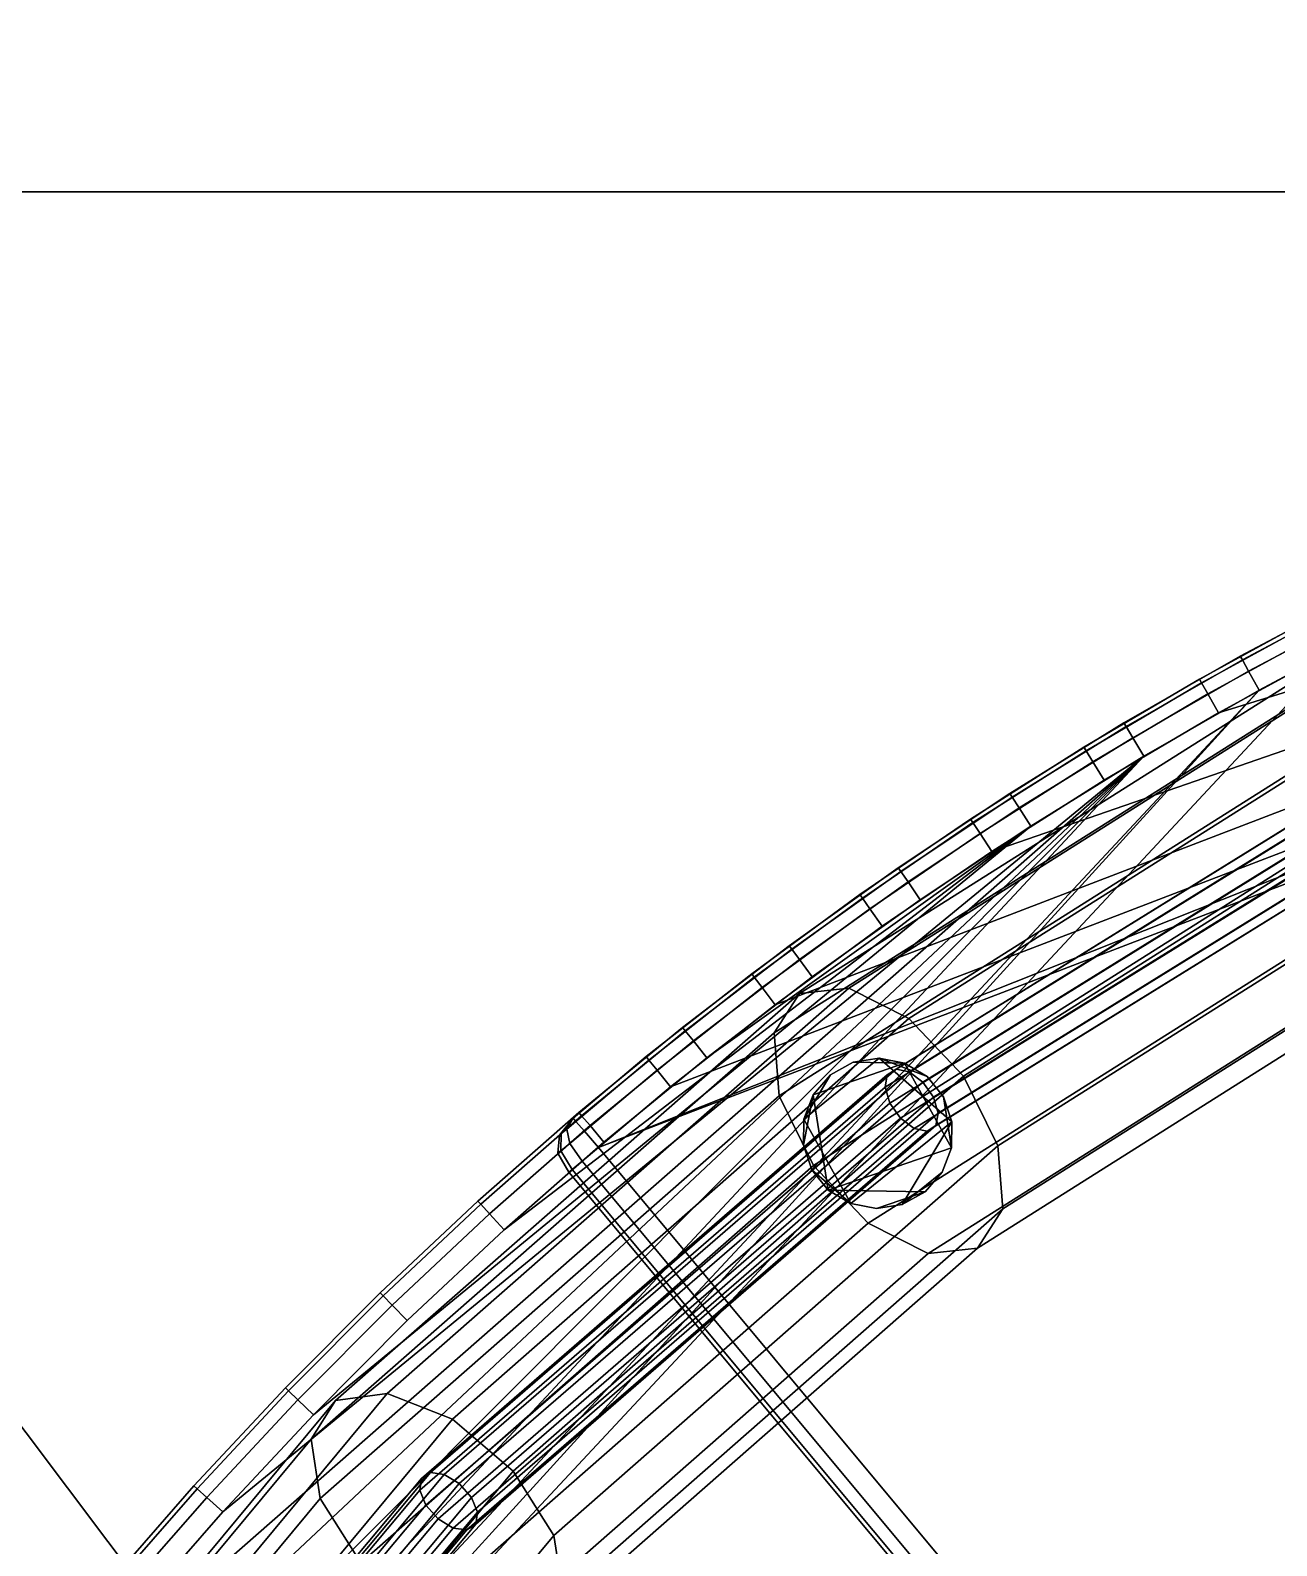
# Model space of a CAD drawing. Header units: millimetres. Extents: x -11 to 11, y -5.8 to 5.8.
# Drawn here: x 1.702 to 1.9208, y -0.2503 to 0.0159 of the extents above; entities that cross this region are included whole.
import ezdxf

# ---------------------------------------------------------------- set-up
doc = ezdxf.new("R2010")
doc.units = ezdxf.units.MM
for name, color, linetype in [('CHERRY_MAT', 33, 'Continuous'), ('copertura', 8, 'Continuous'), ('pavimento_salone', 7, 'Continuous'), ('rolf', 254, 'Continuous'), ('SILVER_MAT', 42, 'Continuous'), ('solaio', 7, 'Continuous')]:
    doc.layers.add(name, color=color, linetype=linetype)

msp = doc.modelspace()

# ---------------------------------------------------------------- linework, layer by layer
at = {"layer": 'CHERRY_MAT'}
for points in [[(2.22138, -0.01348, 0.3982), (1.81443, -0.16969, 0.3982), (1.80177, -0.18033, 0.3982), (2.2379, -0.01292, 0.3982)], [(2.2379, -0.01292, 0.3982), (1.80177, -0.18033, 0.3982), (2.26603, -0.73798, 0.3982), (2.2379, -0.01292, 0.3982)], [(2.2379, -0.01292, 0.4527), (2.26603, -0.73798, 0.4527), (1.80177, -0.18033, 0.4527), (2.22138, -0.01348, 0.4527)], [(1.80177, -0.18033, 0.4527), (1.81443, -0.16969, 0.4527), (2.22138, -0.01348, 0.4527), (1.80177, -0.18033, 0.4527)], [(2.1981, -0.01505, 0.3982), (1.83278, -0.15528, 0.3982), (1.81443, -0.16969, 0.3982), (2.22138, -0.01348, 0.3982)], [(1.81443, -0.16969, 0.4527), (1.83278, -0.15528, 0.4527), (2.1981, -0.01505, 0.4527), (2.22138, -0.01348, 0.4527)], [(2.1981, -0.01505, 0.3982), (1.87084, -0.12835, 0.3982), (1.85158, -0.1415, 0.3982), (1.83278, -0.15528, 0.3982)], [(1.85158, -0.1415, 0.4527), (1.87084, -0.12835, 0.4527), (2.1981, -0.01505, 0.4527), (1.83278, -0.15528, 0.4527)], [(2.1981, -0.01505, 0.3982), (1.91062, -0.104, 0.3982), (1.89052, -0.11584, 0.3982), (1.87084, -0.12835, 0.3982)], [(1.89052, -0.11584, 0.4527), (1.91062, -0.104, 0.4527), (2.1981, -0.01505, 0.4527), (1.87084, -0.12835, 0.4527)], [(2.1981, -0.01505, 0.3982), (1.95196, -0.08232, 0.3982), (1.93111, -0.09281, 0.3982), (1.91062, -0.104, 0.3982)], [(1.93111, -0.09281, 0.4527), (1.95196, -0.08232, 0.4527), (2.1981, -0.01505, 0.4527), (1.91062, -0.104, 0.4527)], [(1.92794, -0.08678, 0.44589), (1.90725, -0.09807, 0.44589), (1.90725, -0.09807, 0.40501), (1.92794, -0.08678, 0.40501)], [(1.9283, -0.08745, 0.40123), (1.92794, -0.08678, 0.40501), (1.90725, -0.09807, 0.40501), (1.90763, -0.09873, 0.40123)], [(1.90763, -0.09873, 0.44968), (1.90725, -0.09807, 0.44589), (1.92794, -0.08678, 0.44589), (1.9283, -0.08745, 0.44968)], [(1.92935, -0.08946, 0.39895), (1.9283, -0.08745, 0.40123), (1.90763, -0.09873, 0.40123), (1.90875, -0.1007, 0.39895)], [(1.90875, -0.1007, 0.45195), (1.90763, -0.09873, 0.44968), (1.9283, -0.08745, 0.44968), (1.92935, -0.08946, 0.45195)], [(1.92923, -0.0862, 0.24149), (1.91443, -0.09405, 0.24149), (1.91443, -0.09405, 0.20061), (1.92923, -0.0862, 0.20061)], [(1.92958, -0.08687, 0.19683), (1.92923, -0.0862, 0.20061), (1.91443, -0.09405, 0.20061), (1.9148, -0.09472, 0.19683)], [(1.9148, -0.09472, 0.24528), (1.91443, -0.09405, 0.24149), (1.92923, -0.0862, 0.24149), (1.92958, -0.08687, 0.24528)], [(1.93061, -0.0889, 0.19456), (1.92958, -0.08687, 0.19683), (1.9148, -0.09472, 0.19683), (1.91589, -0.09671, 0.19456)], [(1.91589, -0.09671, 0.24755), (1.9148, -0.09472, 0.24528), (1.92958, -0.08687, 0.24528), (1.93061, -0.0889, 0.24755)], [(1.93111, -0.09281, 0.3982), (1.92935, -0.08946, 0.39895), (1.90875, -0.1007, 0.39895), (1.91062, -0.104, 0.3982)], [(1.91062, -0.104, 0.4527), (1.90875, -0.1007, 0.45195), (1.92935, -0.08946, 0.45195), (1.93111, -0.09281, 0.4527)], [(1.93233, -0.09227, 0.1938), (1.93061, -0.0889, 0.19456), (1.91589, -0.09671, 0.19456), (1.91772, -0.10002, 0.1938)], [(1.91772, -0.10002, 0.2483), (1.91589, -0.09671, 0.24755), (1.93061, -0.0889, 0.24755), (1.93233, -0.09227, 0.2483)], [(1.91772, -0.10002, 0.1938), (1.62044, -0.41882, 0.1938), (1.61373, -0.43392, 0.1938), (1.93233, -0.09227, 0.1938)], [(1.93233, -0.09227, 0.1938), (1.61373, -0.43392, 0.1938), (2.27546, -0.73162, 0.1938), (1.93233, -0.09227, 0.1938)], [(1.93233, -0.09227, 0.2483), (2.27546, -0.73162, 0.2483), (1.61373, -0.43392, 0.2483), (1.91772, -0.10002, 0.2483)], [(1.91443, -0.09405, 0.24149), (1.894, -0.10578, 0.24149), (1.894, -0.10578, 0.20061), (1.91443, -0.09405, 0.20061)], [(1.9148, -0.09472, 0.19683), (1.91443, -0.09405, 0.20061), (1.894, -0.10578, 0.20061), (1.89439, -0.10643, 0.19683)], [(1.89439, -0.10643, 0.24528), (1.894, -0.10578, 0.24149), (1.91443, -0.09405, 0.24149), (1.9148, -0.09472, 0.24528)], [(1.91589, -0.09671, 0.19456), (1.9148, -0.09472, 0.19683), (1.89439, -0.10643, 0.19683), (1.89555, -0.10838, 0.19456)], [(1.89555, -0.10838, 0.24755), (1.89439, -0.10643, 0.24528), (1.9148, -0.09472, 0.24528), (1.91589, -0.09671, 0.24755)], [(1.90725, -0.09807, 0.44589), (1.88696, -0.11003, 0.44589), (1.88696, -0.11003, 0.40501), (1.90725, -0.09807, 0.40501)], [(1.90763, -0.09873, 0.40123), (1.90725, -0.09807, 0.40501), (1.88696, -0.11003, 0.40501), (1.88736, -0.11068, 0.40123)], [(1.88736, -0.11068, 0.44968), (1.88696, -0.11003, 0.44589), (1.90725, -0.09807, 0.44589), (1.90763, -0.09873, 0.44968)], [(1.91772, -0.10002, 0.1938), (1.91589, -0.09671, 0.19456), (1.89555, -0.10838, 0.19456), (1.89749, -0.11163, 0.1938)], [(1.89749, -0.11163, 0.2483), (1.89555, -0.10838, 0.24755), (1.91589, -0.09671, 0.24755), (1.91772, -0.10002, 0.2483)], [(1.61373, -0.43392, 0.2483), (1.62044, -0.41882, 0.2483), (1.91772, -0.10002, 0.2483), (1.61373, -0.43392, 0.2483)], [(1.89749, -0.11163, 0.1938), (1.63061, -0.39782, 0.1938), (1.62044, -0.41882, 0.1938), (1.91772, -0.10002, 0.1938)], [(1.62044, -0.41882, 0.2483), (1.63061, -0.39782, 0.2483), (1.89749, -0.11163, 0.2483), (1.91772, -0.10002, 0.2483)], [(1.90875, -0.1007, 0.39895), (1.90763, -0.09873, 0.40123), (1.88736, -0.11068, 0.40123), (1.88854, -0.11262, 0.39895)], [(1.88854, -0.11262, 0.45195), (1.88736, -0.11068, 0.44968), (1.90763, -0.09873, 0.44968), (1.90875, -0.1007, 0.45195)], [(1.91062, -0.104, 0.3982), (1.90875, -0.1007, 0.39895), (1.88854, -0.11262, 0.39895), (1.89052, -0.11584, 0.3982)], [(1.89052, -0.11584, 0.4527), (1.88854, -0.11262, 0.45195), (1.90875, -0.1007, 0.45195), (1.91062, -0.104, 0.4527)], [(1.894, -0.10578, 0.24149), (1.87398, -0.11818, 0.24149), (1.87398, -0.11818, 0.20061), (1.894, -0.10578, 0.20061)], [(1.89439, -0.10643, 0.19683), (1.894, -0.10578, 0.20061), (1.87398, -0.11818, 0.20061), (1.87439, -0.11881, 0.19683)], [(1.87439, -0.11881, 0.24528), (1.87398, -0.11818, 0.24149), (1.894, -0.10578, 0.24149), (1.89439, -0.10643, 0.24528)], [(1.89555, -0.10838, 0.19456), (1.89439, -0.10643, 0.19683), (1.87439, -0.11881, 0.19683), (1.87562, -0.12072, 0.19456)], [(1.87562, -0.12072, 0.24755), (1.87439, -0.11881, 0.24528), (1.89439, -0.10643, 0.24528), (1.89555, -0.10838, 0.24755)], [(1.89749, -0.11163, 0.1938), (1.89555, -0.10838, 0.19456), (1.87562, -0.12072, 0.19456), (1.87767, -0.12391, 0.1938)], [(1.87767, -0.12391, 0.2483), (1.87562, -0.12072, 0.24755), (1.89555, -0.10838, 0.24755), (1.89749, -0.11163, 0.2483)], [(1.89749, -0.11163, 0.1938), (1.65302, -0.35693, 0.1938), (1.64148, -0.37719, 0.1938), (1.63061, -0.39782, 0.1938)], [(1.64148, -0.37719, 0.2483), (1.65302, -0.35693, 0.2483), (1.89749, -0.11163, 0.2483), (1.63061, -0.39782, 0.2483)], [(1.89749, -0.11163, 0.1938), (1.67809, -0.3176, 0.1938), (1.66522, -0.33706, 0.1938), (1.65302, -0.35693, 0.1938)], [(1.66522, -0.33706, 0.2483), (1.67809, -0.3176, 0.2483), (1.89749, -0.11163, 0.2483), (1.65302, -0.35693, 0.2483)], [(1.89749, -0.11163, 0.1938), (1.70575, -0.28, 0.1938), (1.69161, -0.29857, 0.1938), (1.67809, -0.3176, 0.1938)], [(1.69161, -0.29857, 0.2483), (1.70575, -0.28, 0.2483), (1.89749, -0.11163, 0.2483), (1.67809, -0.3176, 0.2483)], [(1.89749, -0.11163, 0.1938), (1.73582, -0.24434, 0.1938), (1.72049, -0.26192, 0.1938), (1.70575, -0.28, 0.1938)], [(1.72049, -0.26192, 0.2483), (1.73582, -0.24434, 0.2483), (1.89749, -0.11163, 0.2483), (1.70575, -0.28, 0.2483)], [(1.87767, -0.12391, 0.1938), (1.75172, -0.22729, 0.1938), (1.73582, -0.24434, 0.1938), (1.89749, -0.11163, 0.1938)], [(1.73582, -0.24434, 0.2483), (1.75172, -0.22729, 0.2483), (1.87767, -0.12391, 0.2483), (1.89749, -0.11163, 0.2483)], [(1.88696, -0.11003, 0.44589), (1.86709, -0.12266, 0.44589), (1.86709, -0.12266, 0.40501), (1.88696, -0.11003, 0.40501)], [(1.88736, -0.11068, 0.40123), (1.88696, -0.11003, 0.40501), (1.86709, -0.12266, 0.40501), (1.8675, -0.12329, 0.40123)], [(1.8675, -0.12329, 0.44968), (1.86709, -0.12266, 0.44589), (1.88696, -0.11003, 0.44589), (1.88736, -0.11068, 0.44968)], [(1.88854, -0.11262, 0.39895), (1.88736, -0.11068, 0.40123), (1.8675, -0.12329, 0.40123), (1.86876, -0.12519, 0.39895)], [(1.86876, -0.12519, 0.45195), (1.8675, -0.12329, 0.44968), (1.88736, -0.11068, 0.44968), (1.88854, -0.11262, 0.45195)], [(1.89052, -0.11584, 0.3982), (1.88854, -0.11262, 0.39895), (1.86876, -0.12519, 0.39895), (1.87084, -0.12835, 0.3982)], [(1.87084, -0.12835, 0.4527), (1.86876, -0.12519, 0.45195), (1.88854, -0.11262, 0.45195), (1.89052, -0.11584, 0.4527)], [(1.87398, -0.11818, 0.24149), (1.85439, -0.13123, 0.24149), (1.85439, -0.13123, 0.20061), (1.87398, -0.11818, 0.20061)], [(1.87439, -0.11881, 0.19683), (1.87398, -0.11818, 0.20061), (1.85439, -0.13123, 0.20061), (1.85482, -0.13185, 0.19683)], [(1.85482, -0.13185, 0.24528), (1.85439, -0.13123, 0.24149), (1.87398, -0.11818, 0.24149), (1.87439, -0.11881, 0.24528)], [(1.87562, -0.12072, 0.19456), (1.87439, -0.11881, 0.19683), (1.85482, -0.13185, 0.19683), (1.85611, -0.13372, 0.19456)], [(1.85611, -0.13372, 0.24755), (1.85482, -0.13185, 0.24528), (1.87439, -0.11881, 0.24528), (1.87562, -0.12072, 0.24755)], [(1.87767, -0.12391, 0.1938), (1.87562, -0.12072, 0.19456), (1.85611, -0.13372, 0.19456), (1.85826, -0.13683, 0.1938)], [(1.85826, -0.13683, 0.2483), (1.85611, -0.13372, 0.24755), (1.87562, -0.12072, 0.24755), (1.87767, -0.12391, 0.2483)], [(1.87767, -0.12391, 0.1938), (1.78519, -0.19481, 0.1938), (1.76818, -0.21077, 0.1938), (1.75172, -0.22729, 0.1938)], [(1.76818, -0.21077, 0.2483), (1.78519, -0.19481, 0.2483), (1.87767, -0.12391, 0.2483), (1.75172, -0.22729, 0.2483)], [(1.87767, -0.12391, 0.1938), (1.82078, -0.16459, 0.1938), (1.80273, -0.1794, 0.1938), (1.78519, -0.19481, 0.1938)], [(1.80273, -0.1794, 0.2483), (1.82078, -0.16459, 0.2483), (1.87767, -0.12391, 0.2483), (1.78519, -0.19481, 0.2483)], [(1.87767, -0.12391, 0.1938), (1.85826, -0.13683, 0.1938), (1.83929, -0.1504, 0.1938), (1.82078, -0.16459, 0.1938)], [(1.83929, -0.1504, 0.2483), (1.85826, -0.13683, 0.2483), (1.87767, -0.12391, 0.2483), (1.82078, -0.16459, 0.2483)], [(1.86709, -0.12266, 0.44589), (1.84765, -0.13594, 0.44589), (1.84765, -0.13594, 0.40501), (1.86709, -0.12266, 0.40501)], [(1.8675, -0.12329, 0.40123), (1.86709, -0.12266, 0.40501), (1.84765, -0.13594, 0.40501), (1.84809, -0.13656, 0.40123)], [(1.84809, -0.13656, 0.44968), (1.84765, -0.13594, 0.44589), (1.86709, -0.12266, 0.44589), (1.8675, -0.12329, 0.44968)], [(1.86876, -0.12519, 0.39895), (1.8675, -0.12329, 0.40123), (1.84809, -0.13656, 0.40123), (1.8494, -0.13841, 0.39895)], [(1.8494, -0.13841, 0.45195), (1.84809, -0.13656, 0.44968), (1.8675, -0.12329, 0.44968), (1.86876, -0.12519, 0.45195)], [(1.87084, -0.12835, 0.3982), (1.86876, -0.12519, 0.39895), (1.8494, -0.13841, 0.39895), (1.85158, -0.1415, 0.3982)], [(1.85158, -0.1415, 0.4527), (1.8494, -0.13841, 0.45195), (1.86876, -0.12519, 0.45195), (1.87084, -0.12835, 0.4527)], [(1.85439, -0.13123, 0.24149), (1.83524, -0.14492, 0.24149), (1.83524, -0.14492, 0.20061), (1.85439, -0.13123, 0.20061)], [(1.85482, -0.13185, 0.19683), (1.85439, -0.13123, 0.20061), (1.83524, -0.14492, 0.20061), (1.83569, -0.14553, 0.19683)], [(1.83569, -0.14553, 0.24528), (1.83524, -0.14492, 0.24149), (1.85439, -0.13123, 0.24149), (1.85482, -0.13185, 0.24528)], [(1.85611, -0.13372, 0.19456), (1.85482, -0.13185, 0.19683), (1.83569, -0.14553, 0.19683), (1.83704, -0.14736, 0.19456)], [(1.83704, -0.14736, 0.24755), (1.83569, -0.14553, 0.24528), (1.85482, -0.13185, 0.24528), (1.85611, -0.13372, 0.24755)], [(1.85826, -0.13683, 0.1938), (1.85611, -0.13372, 0.19456), (1.83704, -0.14736, 0.19456), (1.83929, -0.1504, 0.1938)], [(1.83929, -0.1504, 0.2483), (1.83704, -0.14736, 0.24755), (1.85611, -0.13372, 0.24755), (1.85826, -0.13683, 0.2483)], [(1.84765, -0.13594, 0.44589), (1.82866, -0.14986, 0.44589), (1.82866, -0.14986, 0.40501), (1.84765, -0.13594, 0.40501)], [(1.84809, -0.13656, 0.40123), (1.84765, -0.13594, 0.40501), (1.82866, -0.14986, 0.40501), (1.82911, -0.15046, 0.40123)], [(1.82911, -0.15046, 0.44968), (1.82866, -0.14986, 0.44589), (1.84765, -0.13594, 0.44589), (1.84809, -0.13656, 0.44968)], [(1.8494, -0.13841, 0.39895), (1.84809, -0.13656, 0.40123), (1.82911, -0.15046, 0.40123), (1.83049, -0.15227, 0.39895)], [(1.83049, -0.15227, 0.45195), (1.82911, -0.15046, 0.44968), (1.84809, -0.13656, 0.44968), (1.8494, -0.13841, 0.45195)], [(1.85158, -0.1415, 0.3982), (1.8494, -0.13841, 0.39895), (1.83049, -0.15227, 0.39895), (1.83278, -0.15528, 0.3982)], [(1.83278, -0.15528, 0.4527), (1.83049, -0.15227, 0.45195), (1.8494, -0.13841, 0.45195), (1.85158, -0.1415, 0.4527)], [(1.83524, -0.14492, 0.24149), (1.81654, -0.15925, 0.24149), (1.81654, -0.15925, 0.20061), (1.83524, -0.14492, 0.20061)], [(1.83569, -0.14553, 0.19683), (1.83524, -0.14492, 0.20061), (1.81654, -0.15925, 0.20061), (1.81701, -0.15985, 0.19683)], [(1.81701, -0.15985, 0.24528), (1.81654, -0.15925, 0.24149), (1.83524, -0.14492, 0.24149), (1.83569, -0.14553, 0.24528)], [(1.83704, -0.14736, 0.19456), (1.83569, -0.14553, 0.19683), (1.81701, -0.15985, 0.19683), (1.81843, -0.16163, 0.19456)], [(1.81843, -0.16163, 0.24755), (1.81701, -0.15985, 0.24528), (1.83569, -0.14553, 0.24528), (1.83704, -0.14736, 0.24755)], [(1.83929, -0.1504, 0.1938), (1.83704, -0.14736, 0.19456), (1.81843, -0.16163, 0.19456), (1.82078, -0.16459, 0.1938)], [(1.82078, -0.16459, 0.2483), (1.81843, -0.16163, 0.24755), (1.83704, -0.14736, 0.24755), (1.83929, -0.1504, 0.2483)], [(1.82866, -0.14986, 0.44589), (1.81013, -0.1644, 0.44589), (1.81013, -0.1644, 0.40501), (1.82866, -0.14986, 0.40501)], [(1.82911, -0.15046, 0.40123), (1.82866, -0.14986, 0.40501), (1.81013, -0.1644, 0.40501), (1.81061, -0.16499, 0.40123)], [(1.81061, -0.16499, 0.44968), (1.81013, -0.1644, 0.44589), (1.82866, -0.14986, 0.44589), (1.82911, -0.15046, 0.44968)], [(1.83049, -0.15227, 0.39895), (1.82911, -0.15046, 0.40123), (1.81061, -0.16499, 0.40123), (1.81204, -0.16675, 0.39895)], [(1.81204, -0.16675, 0.45195), (1.81061, -0.16499, 0.44968), (1.82911, -0.15046, 0.44968), (1.83049, -0.15227, 0.45195)], [(1.83278, -0.15528, 0.3982), (1.83049, -0.15227, 0.39895), (1.81204, -0.16675, 0.39895), (1.81443, -0.16969, 0.3982)], [(1.81443, -0.16969, 0.4527), (1.81204, -0.16675, 0.45195), (1.83049, -0.15227, 0.45195), (1.83278, -0.15528, 0.4527)], [(1.81654, -0.15925, 0.24149), (1.79832, -0.17421, 0.24149), (1.79832, -0.17421, 0.20061), (1.81654, -0.15925, 0.20061)], [(1.81701, -0.15985, 0.19683), (1.81654, -0.15925, 0.20061), (1.79832, -0.17421, 0.20061), (1.79881, -0.17479, 0.19683)], [(1.79881, -0.17479, 0.24528), (1.79832, -0.17421, 0.24149), (1.81654, -0.15925, 0.24149), (1.81701, -0.15985, 0.24528)], [(1.81843, -0.16163, 0.19456), (1.81701, -0.15985, 0.19683), (1.79881, -0.17479, 0.19683), (1.80028, -0.17652, 0.19456)], [(1.80028, -0.17652, 0.24755), (1.79881, -0.17479, 0.24528), (1.81701, -0.15985, 0.24528), (1.81843, -0.16163, 0.24755)], [(1.82078, -0.16459, 0.1938), (1.81843, -0.16163, 0.19456), (1.80028, -0.17652, 0.19456), (1.80273, -0.1794, 0.1938)], [(1.80273, -0.1794, 0.2483), (1.80028, -0.17652, 0.24755), (1.81843, -0.16163, 0.24755), (1.82078, -0.16459, 0.2483)], [(1.81013, -0.1644, 0.44589), (1.7973, -0.17519, 0.44589), (1.7973, -0.17519, 0.40501), (1.81013, -0.1644, 0.40501)], [(1.81061, -0.16499, 0.40123), (1.81013, -0.1644, 0.40501), (1.7973, -0.17519, 0.40501), (1.7978, -0.17576, 0.40123)], [(1.7978, -0.17576, 0.44968), (1.7973, -0.17519, 0.44589), (1.81013, -0.1644, 0.44589), (1.81061, -0.16499, 0.44968)], [(1.81204, -0.16675, 0.39895), (1.81061, -0.16499, 0.40123), (1.7978, -0.17576, 0.40123), (1.79929, -0.17747, 0.39895)], [(1.79929, -0.17747, 0.45195), (1.7978, -0.17576, 0.44968), (1.81061, -0.16499, 0.44968), (1.81204, -0.16675, 0.45195)], [(1.81443, -0.16969, 0.3982), (1.81204, -0.16675, 0.39895), (1.79929, -0.17747, 0.39895), (1.80177, -0.18033, 0.3982)], [(1.80177, -0.18033, 0.4527), (1.79929, -0.17747, 0.45195), (1.81204, -0.16675, 0.45195), (1.81443, -0.16969, 0.4527)], [(1.79832, -0.17421, 0.24149), (1.78061, -0.18976, 0.24149), (1.78061, -0.18976, 0.20061), (1.79832, -0.17421, 0.20061)], [(1.79881, -0.17479, 0.19683), (1.79832, -0.17421, 0.20061), (1.78061, -0.18976, 0.20061), (1.78112, -0.19032, 0.19683)], [(1.78112, -0.19032, 0.24528), (1.78061, -0.18976, 0.24149), (1.79832, -0.17421, 0.24149), (1.79881, -0.17479, 0.24528)], [(1.80028, -0.17652, 0.19456), (1.79881, -0.17479, 0.19683), (1.78112, -0.19032, 0.19683), (1.78265, -0.192, 0.19456)], [(1.78265, -0.192, 0.24755), (1.78112, -0.19032, 0.24528), (1.79881, -0.17479, 0.24528), (1.80028, -0.17652, 0.24755)], [(1.7973, -0.17519, 0.44589), (1.79522, -0.17792, 0.44799), (1.7949, -0.17819, 0.44589), (1.7973, -0.17519, 0.44589)], [(1.7949, -0.17819, 0.40501), (1.7973, -0.17519, 0.40501), (1.7973, -0.17519, 0.44589), (1.7949, -0.17819, 0.44589)], [(1.7973, -0.17519, 0.40501), (1.7949, -0.17819, 0.40501), (1.79522, -0.17792, 0.40291), (1.7973, -0.17519, 0.40501)], [(1.7973, -0.17519, 0.40501), (1.79522, -0.17792, 0.40291), (1.79619, -0.17711, 0.40165), (1.7973, -0.17519, 0.40501)], [(1.7973, -0.17519, 0.44589), (1.79619, -0.17711, 0.44925), (1.79522, -0.17792, 0.44799), (1.7973, -0.17519, 0.44589)], [(1.7973, -0.17519, 0.40501), (1.79619, -0.17711, 0.40165), (1.7978, -0.17576, 0.40123), (1.7973, -0.17519, 0.40501)], [(1.7973, -0.17519, 0.44589), (1.7978, -0.17576, 0.44968), (1.79619, -0.17711, 0.44925), (1.7973, -0.17519, 0.44589)], [(1.80273, -0.1794, 0.1938), (1.80028, -0.17652, 0.19456), (1.78265, -0.192, 0.19456), (1.78519, -0.19481, 0.1938)], [(1.78519, -0.19481, 0.2483), (1.78265, -0.192, 0.24755), (1.80028, -0.17652, 0.24755), (1.80273, -0.1794, 0.2483)], [(1.79517, -0.18094, 0.40165), (1.79522, -0.17792, 0.40291), (1.7949, -0.17819, 0.40501), (1.79465, -0.18137, 0.40501)], [(1.79465, -0.18137, 0.44589), (1.7949, -0.17819, 0.44589), (1.79522, -0.17792, 0.44799), (1.79517, -0.18094, 0.44925)], [(1.79465, -0.18137, 0.40501), (1.7949, -0.17819, 0.40501), (1.7949, -0.17819, 0.44589), (1.79465, -0.18137, 0.44589)], [(1.79671, -0.17964, 0.39963), (1.79619, -0.17711, 0.40165), (1.79522, -0.17792, 0.40291), (1.79517, -0.18094, 0.40165)], [(1.79517, -0.18094, 0.44925), (1.79522, -0.17792, 0.44799), (1.79619, -0.17711, 0.44925), (1.79671, -0.17964, 0.45127)], [(1.79929, -0.17747, 0.39895), (1.7978, -0.17576, 0.40123), (1.79619, -0.17711, 0.40165), (1.79671, -0.17964, 0.39963)], [(1.79671, -0.17964, 0.45127), (1.79619, -0.17711, 0.44925), (1.7978, -0.17576, 0.44968), (1.79929, -0.17747, 0.45195)], [(1.80177, -0.18033, 0.3982), (1.79929, -0.17747, 0.39895), (1.79671, -0.17964, 0.39963), (1.79888, -0.18276, 0.39895)], [(1.79888, -0.18276, 0.45195), (1.79671, -0.17964, 0.45127), (1.79929, -0.17747, 0.45195), (1.80177, -0.18033, 0.4527)], [(1.79714, -0.18423, 0.40123), (1.79517, -0.18094, 0.40165), (1.79465, -0.18137, 0.40501), (1.79656, -0.18471, 0.40501)], [(1.79656, -0.18471, 0.44589), (1.79465, -0.18137, 0.44589), (1.79517, -0.18094, 0.44925), (1.79714, -0.18423, 0.44968)], [(1.79888, -0.18276, 0.39895), (1.79671, -0.17964, 0.39963), (1.79517, -0.18094, 0.40165), (1.79714, -0.18423, 0.40123)], [(1.79714, -0.18423, 0.44968), (1.79517, -0.18094, 0.44925), (1.79671, -0.17964, 0.45127), (1.79888, -0.18276, 0.45195)], [(1.80177, -0.18033, 0.3982), (1.79888, -0.18276, 0.39895), (2.27, -0.74831, 0.39895), (2.26603, -0.73798, 0.3982)], [(2.26603, -0.73798, 0.4527), (2.27, -0.74831, 0.45195), (1.79888, -0.18276, 0.45195), (1.80177, -0.18033, 0.4527)], [(1.79656, -0.18471, 0.40501), (1.79465, -0.18137, 0.40501), (1.79465, -0.18137, 0.44589), (1.79656, -0.18471, 0.44589)], [(1.79888, -0.18276, 0.39895), (1.79714, -0.18423, 0.40123), (2.27238, -0.75451, 0.40123), (2.27, -0.74831, 0.39895)], [(2.27, -0.74831, 0.45195), (2.27238, -0.75451, 0.44968), (1.79714, -0.18423, 0.44968), (1.79888, -0.18276, 0.45195)], [(1.79714, -0.18423, 0.40123), (1.79656, -0.18471, 0.40501), (2.27317, -0.75657, 0.40501), (2.27238, -0.75451, 0.40123)], [(2.27238, -0.75451, 0.44968), (2.27317, -0.75657, 0.44589), (1.79656, -0.18471, 0.44589), (1.79714, -0.18423, 0.44968)], [(1.79656, -0.18471, 0.44589), (2.27317, -0.75657, 0.44589), (2.27317, -0.75657, 0.40501), (1.79656, -0.18471, 0.40501)], [(1.78061, -0.18976, 0.24149), (1.76344, -0.20588, 0.24149), (1.76344, -0.20588, 0.20061), (1.78061, -0.18976, 0.20061)], [(1.78112, -0.19032, 0.19683), (1.78061, -0.18976, 0.20061), (1.76344, -0.20588, 0.20061), (1.76397, -0.20643, 0.19683)], [(1.76397, -0.20643, 0.24528), (1.76344, -0.20588, 0.24149), (1.78061, -0.18976, 0.24149), (1.78112, -0.19032, 0.24528)], [(1.78265, -0.192, 0.19456), (1.78112, -0.19032, 0.19683), (1.76397, -0.20643, 0.19683), (1.76555, -0.20806, 0.19456)], [(1.76555, -0.20806, 0.24755), (1.76397, -0.20643, 0.24528), (1.78112, -0.19032, 0.24528), (1.78265, -0.192, 0.24755)], [(1.78519, -0.19481, 0.1938), (1.78265, -0.192, 0.19456), (1.76555, -0.20806, 0.19456), (1.76818, -0.21077, 0.1938)], [(1.76818, -0.21077, 0.2483), (1.76555, -0.20806, 0.24755), (1.78265, -0.192, 0.24755), (1.78519, -0.19481, 0.2483)], [(1.76344, -0.20588, 0.24149), (1.74682, -0.22256, 0.24149), (1.74682, -0.22256, 0.20061), (1.76344, -0.20588, 0.20061)], [(1.76397, -0.20643, 0.19683), (1.76344, -0.20588, 0.20061), (1.74682, -0.22256, 0.20061), (1.74736, -0.22309, 0.19683)], [(1.74736, -0.22309, 0.24528), (1.74682, -0.22256, 0.24149), (1.76344, -0.20588, 0.24149), (1.76397, -0.20643, 0.24528)], [(1.76555, -0.20806, 0.19456), (1.76397, -0.20643, 0.19683), (1.74736, -0.22309, 0.19683), (1.749, -0.22466, 0.19456)], [(1.749, -0.22466, 0.24755), (1.74736, -0.22309, 0.24528), (1.76397, -0.20643, 0.24528), (1.76555, -0.20806, 0.24755)], [(1.76818, -0.21077, 0.1938), (1.76555, -0.20806, 0.19456), (1.749, -0.22466, 0.19456), (1.75172, -0.22729, 0.1938)], [(1.75172, -0.22729, 0.2483), (1.749, -0.22466, 0.24755), (1.76555, -0.20806, 0.24755), (1.76818, -0.21077, 0.2483)], [(1.74682, -0.22256, 0.24149), (1.73076, -0.23978, 0.24149), (1.73076, -0.23978, 0.20061), (1.74682, -0.22256, 0.20061)], [(1.74736, -0.22309, 0.19683), (1.74682, -0.22256, 0.20061), (1.73076, -0.23978, 0.20061), (1.73132, -0.24029, 0.19683)], [(1.73132, -0.24029, 0.24528), (1.73076, -0.23978, 0.24149), (1.74682, -0.22256, 0.24149), (1.74736, -0.22309, 0.24528)], [(1.749, -0.22466, 0.19456), (1.74736, -0.22309, 0.19683), (1.73132, -0.24029, 0.19683), (1.73301, -0.24181, 0.19456)], [(1.73301, -0.24181, 0.24755), (1.73132, -0.24029, 0.24528), (1.74736, -0.22309, 0.24528), (1.749, -0.22466, 0.24755)], [(1.75172, -0.22729, 0.1938), (1.749, -0.22466, 0.19456), (1.73301, -0.24181, 0.19456), (1.73582, -0.24434, 0.1938)], [(1.73582, -0.24434, 0.2483), (1.73301, -0.24181, 0.24755), (1.749, -0.22466, 0.24755), (1.75172, -0.22729, 0.2483)], [(1.73076, -0.23978, 0.24149), (1.71528, -0.25752, 0.24149), (1.71528, -0.25752, 0.20061), (1.73076, -0.23978, 0.20061)], [(1.73132, -0.24029, 0.19683), (1.73076, -0.23978, 0.20061), (1.71528, -0.25752, 0.20061), (1.71586, -0.25801, 0.19683)], [(1.71586, -0.25801, 0.24528), (1.71528, -0.25752, 0.24149), (1.73076, -0.23978, 0.24149), (1.73132, -0.24029, 0.24528)], [(1.73301, -0.24181, 0.19456), (1.73132, -0.24029, 0.19683), (1.71586, -0.25801, 0.19683), (1.7176, -0.25947, 0.19456)], [(1.7176, -0.25947, 0.24755), (1.71586, -0.25801, 0.24528), (1.73132, -0.24029, 0.24528), (1.73301, -0.24181, 0.24755)], [(1.73582, -0.24434, 0.1938), (1.73301, -0.24181, 0.19456), (1.7176, -0.25947, 0.19456), (1.72049, -0.26192, 0.1938)], [(1.72049, -0.26192, 0.2483), (1.7176, -0.25947, 0.24755), (1.73301, -0.24181, 0.24755), (1.73582, -0.24434, 0.2483)]]:
    msp.add_3dface(points, dxfattribs=at)
at = {"layer": 'copertura'}
for points in [[(0, 4.2375, 6.3), (0, -0.0125, 6.3), (11, -0.0125, 6.3), (11, 4.2375, 6.3)], [(0, -0.0125, 6.3), (0, -4.2625, 6.3), (11, -4.2625, 6.3), (11, -0.0125, 6.3)]]:
    msp.add_3dface(points, dxfattribs=at)
at = {"layer": 'pavimento_salone'}
for points in [[(3, -4.2625), (3, 5.7375), (-3, 5.7375), (-3, -4.2625)], [(1.72292, -0.25919, 3), (2.26742, -0.7125, 3), (2.26742, 0.0375, 3), (1.5, 0.0375, 3)]]:
    msp.add_3dface(points, dxfattribs=at)
at = {"layer": 'rolf'}
for points in [[(0, 4.2375, 5.8), (0, -0.0125, 5.8), (10.7, -0.0125, 5.8), (10.7, 4.2375, 5.8)], [(1.5, 0.0375, 2.7), (2.26742, 0.0375, 2.7), (2.26742, -0.7125, 2.7), (1.72292, -0.25919, 2.7)], [(0, -0.0125, 5.8), (0, -4.2625, 5.8), (10.7, -4.2625, 5.8), (10.7, -0.0125, 5.8)]]:
    msp.add_3dface(points, dxfattribs=at)
at = {"layer": 'SILVER_MAT'}
for points in [[(1.83706, -0.15331, 1.49426), (1.9287, -0.09541, 1.56724), (1.9239, -0.10253, 1.57844), (1.83258, -0.16023, 1.50571)], [(1.84573, -0.15239, 1.48316), (1.93701, -0.09471, 1.55586), (1.9287, -0.09541, 1.56724), (1.83706, -0.15331, 1.49426)], [(1.85626, -0.15771, 1.47539), (1.94662, -0.10061, 1.54735), (1.93701, -0.09471, 1.55586), (1.84573, -0.15239, 1.48316)], [(1.86583, -0.16784, 1.47303), (1.95493, -0.11153, 1.54399), (1.94662, -0.10061, 1.54735), (1.85626, -0.15771, 1.47539)], [(1.83258, -0.16023, 1.50571), (1.9239, -0.10253, 1.57844), (1.92391, -0.11416, 1.58645), (1.83348, -0.17129, 1.51444)], [(1.94391, -0.11289, 1.27582), (1.85207, -0.16978, 1.20183), (1.85247, -0.16759, 1.19947), (1.94447, -0.1106, 1.27358)], [(1.94391, -0.11289, 0.98735), (1.85207, -0.16978, 0.91337), (1.85247, -0.16759, 0.911), (1.94447, -0.1106, 0.98511)], [(1.94391, -0.11289, 0.69889), (1.85207, -0.16978, 0.6249), (1.85247, -0.16759, 0.62254), (1.94447, -0.1106, 0.69665)], [(1.94447, -0.1106, 1.27358), (1.85247, -0.16759, 1.19947), (1.85402, -0.16659, 1.1968), (1.94602, -0.10961, 1.27091)], [(1.94447, -0.1106, 0.98511), (1.85247, -0.16759, 0.911), (1.85402, -0.16659, 0.90833), (1.94602, -0.10961, 0.98244)], [(1.94447, -0.1106, 0.69665), (1.85247, -0.16759, 0.62254), (1.85402, -0.16659, 0.61987), (1.94602, -0.10961, 0.69398)], [(1.94602, -0.10961, 1.27091), (1.85402, -0.16659, 1.1968), (1.8563, -0.16706, 1.19453), (1.94815, -0.11016, 1.26852)], [(1.94602, -0.10961, 0.98244), (1.85402, -0.16659, 0.90833), (1.8563, -0.16706, 0.90606), (1.94815, -0.11016, 0.98006)], [(1.94602, -0.10961, 0.69398), (1.85402, -0.16659, 0.61987), (1.8563, -0.16706, 0.6176), (1.94815, -0.11016, 0.69159)], [(1.94815, -0.11016, 1.26852), (1.8563, -0.16706, 1.19453), (1.85869, -0.16886, 1.19328), (1.95028, -0.11212, 1.26706)], [(1.94815, -0.11016, 0.98006), (1.8563, -0.16706, 0.90606), (1.85869, -0.16886, 0.90481), (1.95028, -0.11212, 0.97859)], [(1.94815, -0.11016, 0.69159), (1.8563, -0.16706, 0.6176), (1.85869, -0.16886, 0.61634), (1.95028, -0.11212, 0.69013)], [(1.87187, -0.18008, 1.47671), (1.95974, -0.12455, 1.54668), (1.95493, -0.11153, 1.54399), (1.86583, -0.16784, 1.47303)], [(1.83348, -0.17129, 1.51444), (1.92391, -0.11416, 1.58645), (1.92871, -0.12717, 1.58914), (1.83953, -0.18352, 1.51812)], [(1.9445, -0.11585, 1.27702), (1.85292, -0.17257, 1.20325), (1.85207, -0.16978, 1.20183), (1.94391, -0.11289, 1.27582)], [(1.9445, -0.11585, 0.98856), (1.85292, -0.17257, 0.91479), (1.85207, -0.16978, 0.91337), (1.94391, -0.11289, 0.98735)], [(1.9445, -0.11585, 0.70009), (1.85292, -0.17257, 0.62632), (1.85207, -0.16978, 0.6249), (1.94391, -0.11289, 0.69889)], [(1.95028, -0.11212, 1.26706), (1.85869, -0.16886, 1.19328), (1.86057, -0.17152, 1.19337), (1.95186, -0.11497, 1.26691)], [(1.95028, -0.11212, 0.97859), (1.85869, -0.16886, 0.90481), (1.86057, -0.17152, 0.90491), (1.95186, -0.11497, 0.97845)], [(1.95028, -0.11212, 0.69013), (1.85869, -0.16886, 0.61634), (1.86057, -0.17152, 0.61644), (1.95186, -0.11497, 0.68998)], [(1.94607, -0.11869, 1.27688), (1.85479, -0.17523, 1.20335), (1.85292, -0.17257, 1.20325), (1.9445, -0.11585, 1.27702)], [(1.94607, -0.11869, 0.98841), (1.85479, -0.17523, 0.91488), (1.85292, -0.17257, 0.91479), (1.9445, -0.11585, 0.98856)], [(1.94607, -0.11869, 0.69995), (1.85479, -0.17523, 0.62641), (1.85292, -0.17257, 0.62632), (1.9445, -0.11585, 0.70009)], [(1.95186, -0.11497, 1.26691), (1.86057, -0.17152, 1.19337), (1.86142, -0.17431, 1.19479), (1.95245, -0.11792, 1.26812)], [(1.95186, -0.11497, 0.97845), (1.86057, -0.17152, 0.90491), (1.86142, -0.17431, 0.90632), (1.95245, -0.11792, 0.97965)], [(1.95186, -0.11497, 0.68998), (1.86057, -0.17152, 0.61644), (1.86142, -0.17431, 0.61786), (1.95245, -0.11792, 0.69119)], [(1.94821, -0.12065, 1.27541), (1.85719, -0.17703, 1.20209), (1.85479, -0.17523, 1.20335), (1.94607, -0.11869, 1.27688)], [(1.94821, -0.12065, 0.98695), (1.85719, -0.17703, 0.91363), (1.85479, -0.17523, 0.91488), (1.94607, -0.11869, 0.98841)], [(1.94821, -0.12065, 0.69848), (1.85719, -0.17703, 0.62516), (1.85479, -0.17523, 0.62641), (1.94607, -0.11869, 0.69995)], [(1.95245, -0.11792, 1.26812), (1.86142, -0.17431, 1.19479), (1.86101, -0.1765, 1.19715), (1.95189, -0.12021, 1.27036)], [(1.95245, -0.11792, 0.97965), (1.86142, -0.17431, 0.90632), (1.86101, -0.1765, 0.90869), (1.95189, -0.12021, 0.98189)], [(1.95245, -0.11792, 0.69119), (1.86142, -0.17431, 0.61786), (1.86101, -0.1765, 0.62022), (1.95189, -0.12021, 0.69343)], [(1.95034, -0.12121, 1.27303), (1.85946, -0.1775, 1.19983), (1.85719, -0.17703, 1.20209), (1.94821, -0.12065, 1.27541)], [(1.95034, -0.12121, 0.98456), (1.85946, -0.1775, 0.91136), (1.85719, -0.17703, 0.91363), (1.94821, -0.12065, 0.98695)], [(1.95034, -0.12121, 0.6961), (1.85946, -0.1775, 0.62289), (1.85719, -0.17703, 0.62516), (1.94821, -0.12065, 0.69848)], [(1.95189, -0.12021, 1.27036), (1.86101, -0.1765, 1.19715), (1.85946, -0.1775, 1.19983), (1.95034, -0.12121, 1.27303)], [(1.95189, -0.12021, 0.98189), (1.86101, -0.1765, 0.90869), (1.85946, -0.1775, 0.91136), (1.95034, -0.12121, 0.98456)], [(1.95189, -0.12021, 0.69343), (1.86101, -0.1765, 0.62022), (1.85946, -0.1775, 0.62289), (1.95034, -0.12121, 0.6961)], [(1.87277, -0.19113, 1.48545), (1.95975, -0.13618, 1.5547), (1.95974, -0.12455, 1.54668), (1.87187, -0.18008, 1.47671)], [(1.83953, -0.18352, 1.51812), (1.92871, -0.12717, 1.58914), (1.93703, -0.1381, 1.58579), (1.84909, -0.19365, 1.51576)], [(1.84909, -0.19365, 1.51576), (1.93703, -0.1381, 1.58579), (1.94664, -0.144, 1.57728), (1.85962, -0.19897, 1.50799)], [(1.86829, -0.19805, 1.4969), (1.95495, -0.14329, 1.5659), (1.95975, -0.13618, 1.5547), (1.87277, -0.19113, 1.48545)], [(1.85962, -0.19897, 1.50799), (1.94664, -0.144, 1.57728), (1.95495, -0.14329, 1.5659), (1.86829, -0.19805, 1.4969)], [(1.75562, -0.22482, 1.42129), (1.83706, -0.15331, 1.49426), (1.83258, -0.16023, 1.50571), (1.75132, -0.23158, 1.4329)], [(1.7647, -0.22355, 1.41056), (1.84573, -0.15239, 1.48316), (1.83706, -0.15331, 1.49426), (1.75562, -0.22482, 1.42129)], [(1.77612, -0.22808, 1.40358), (1.85626, -0.15771, 1.47539), (1.84573, -0.15239, 1.48316), (1.7647, -0.22355, 1.41056)], [(1.78682, -0.23723, 1.40224), (1.86583, -0.16784, 1.47303), (1.85626, -0.15771, 1.47539), (1.77612, -0.22808, 1.40358)], [(1.75132, -0.23158, 1.4329), (1.83258, -0.16023, 1.50571), (1.83348, -0.17129, 1.51444), (1.75294, -0.242, 1.44228)], [(1.85101, -0.16468, 0.42278), (1.84648, -0.16539, 0.42278), (1.84247, -0.16762, 0.42278), (1.83781, -0.17536, 0.42278)], [(1.85101, -0.16468, 0.42278), (1.83781, -0.17536, 0.42278), (1.84605, -0.19021, 0.42278), (1.86382, -0.17582, 0.42278)], [(1.84648, -0.16539, 0.42278), (1.85101, -0.16468, 0.42278), (1.85101, -0.16468, 1.49134), (1.84648, -0.16539, 1.49134)], [(1.84648, -0.16539, 1.49134), (1.85101, -0.16468, 1.49134), (1.85551, -0.16555, 1.49134), (1.84648, -0.16539, 1.49134)], [(1.85101, -0.16468, 0.42278), (1.85551, -0.16555, 0.42278), (1.85551, -0.16555, 1.49134), (1.85101, -0.16468, 1.49134)], [(1.86382, -0.17582, 0.42278), (1.86233, -0.17148, 0.42278), (1.85944, -0.16791, 0.42278), (1.85101, -0.16468, 0.42278)], [(1.85944, -0.16791, 0.42278), (1.85551, -0.16555, 0.42278), (1.85101, -0.16468, 0.42278), (1.85944, -0.16791, 0.42278)], [(1.85207, -0.16978, 1.20183), (1.77041, -0.24057, 1.12782), (1.7707, -0.23848, 1.12535), (1.85247, -0.16759, 1.19947)], [(1.85207, -0.16978, 0.91337), (1.77041, -0.24057, 0.83935), (1.7707, -0.23848, 0.83689), (1.85247, -0.16759, 0.911)], [(1.85207, -0.16978, 0.6249), (1.77041, -0.24057, 0.55089), (1.7707, -0.23848, 0.54842), (1.85247, -0.16759, 0.62254)], [(1.85247, -0.16759, 1.19947), (1.7707, -0.23848, 1.12535), (1.77227, -0.23746, 1.1227), (1.85402, -0.16659, 1.1968)], [(1.85247, -0.16759, 0.911), (1.7707, -0.23848, 0.83689), (1.77227, -0.23746, 0.83423), (1.85402, -0.16659, 0.90833)], [(1.85247, -0.16759, 0.62254), (1.7707, -0.23848, 0.54842), (1.77227, -0.23746, 0.54577), (1.85402, -0.16659, 0.61987)], [(1.85402, -0.16659, 1.1968), (1.77227, -0.23746, 1.1227), (1.77469, -0.2378, 1.12057), (1.8563, -0.16706, 1.19453)], [(1.85402, -0.16659, 0.90833), (1.77227, -0.23746, 0.83423), (1.77469, -0.2378, 0.83211), (1.8563, -0.16706, 0.90606)], [(1.85402, -0.16659, 0.61987), (1.77227, -0.23746, 0.54577), (1.77469, -0.2378, 0.54364), (1.8563, -0.16706, 0.6176)], [(1.8563, -0.16706, 1.19453), (1.77469, -0.2378, 1.12057), (1.77733, -0.23939, 1.11953), (1.85869, -0.16886, 1.19328)], [(1.8563, -0.16706, 0.90606), (1.77469, -0.2378, 0.83211), (1.77733, -0.23939, 0.83107), (1.85869, -0.16886, 0.90481)], [(1.8563, -0.16706, 0.6176), (1.77469, -0.2378, 0.54364), (1.77733, -0.23939, 0.5426), (1.85869, -0.16886, 0.61634)], [(1.84247, -0.16762, 0.42278), (1.83946, -0.17108, 0.42278), (1.83781, -0.17536, 0.42278), (1.84247, -0.16762, 0.42278)], [(1.83946, -0.17108, 1.49134), (1.84247, -0.16762, 1.49134), (1.84648, -0.16539, 1.49134), (1.85551, -0.16555, 1.49134)], [(1.83946, -0.17108, 1.49134), (1.85551, -0.16555, 1.49134), (1.86374, -0.1804, 1.49134), (1.84211, -0.18785, 1.49134)], [(1.83946, -0.17108, 0.42278), (1.84247, -0.16762, 0.42278), (1.84247, -0.16762, 1.49134), (1.83946, -0.17108, 1.49134)], [(1.84247, -0.16762, 0.42278), (1.84648, -0.16539, 0.42278), (1.84648, -0.16539, 1.49134), (1.84247, -0.16762, 1.49134)], [(1.85551, -0.16555, 0.42278), (1.85944, -0.16791, 0.42278), (1.85944, -0.16791, 1.49134), (1.85551, -0.16555, 1.49134)], [(1.85551, -0.16555, 1.49134), (1.85944, -0.16791, 1.49134), (1.86233, -0.17148, 1.49134), (1.86374, -0.1804, 1.49134)], [(1.85292, -0.17257, 1.20325), (1.77147, -0.24318, 1.12944), (1.77041, -0.24057, 1.12782), (1.85207, -0.16978, 1.20183)], [(1.85292, -0.17257, 0.91479), (1.77147, -0.24318, 0.84097), (1.77041, -0.24057, 0.83935), (1.85207, -0.16978, 0.91337)], [(1.85292, -0.17257, 0.62632), (1.77147, -0.24318, 0.55251), (1.77041, -0.24057, 0.55089), (1.85207, -0.16978, 0.6249)], [(1.85869, -0.16886, 1.19328), (1.77733, -0.23939, 1.11953), (1.77947, -0.24182, 1.11987), (1.86057, -0.17152, 1.19337)], [(1.85869, -0.16886, 0.90481), (1.77733, -0.23939, 0.83107), (1.77947, -0.24182, 0.83141), (1.86057, -0.17152, 0.90491)], [(1.85869, -0.16886, 0.61634), (1.77733, -0.23939, 0.5426), (1.77947, -0.24182, 0.54294), (1.86057, -0.17152, 0.61644)], [(1.79393, -0.24852, 1.40688), (1.87187, -0.18008, 1.47671), (1.86583, -0.16784, 1.47303), (1.78682, -0.23723, 1.40224)], [(1.85944, -0.16791, 0.42278), (1.86233, -0.17148, 0.42278), (1.86233, -0.17148, 1.49134), (1.85944, -0.16791, 1.49134)], [(1.75294, -0.242, 1.44228), (1.83348, -0.17129, 1.51444), (1.83953, -0.18352, 1.51812), (1.76006, -0.2533, 1.44693)], [(1.85479, -0.17523, 1.20335), (1.77361, -0.2456, 1.12977), (1.77147, -0.24318, 1.12944), (1.85292, -0.17257, 1.20325)], [(1.85479, -0.17523, 0.91488), (1.77361, -0.2456, 0.84131), (1.77147, -0.24318, 0.84097), (1.85292, -0.17257, 0.91479)], [(1.85479, -0.17523, 0.62641), (1.77361, -0.2456, 0.55284), (1.77147, -0.24318, 0.55251), (1.85292, -0.17257, 0.62632)], [(1.86057, -0.17152, 1.19337), (1.77947, -0.24182, 1.11987), (1.78054, -0.24443, 1.12149), (1.86142, -0.17431, 1.19479)], [(1.86057, -0.17152, 0.90491), (1.77947, -0.24182, 0.83141), (1.78054, -0.24443, 0.83302), (1.86142, -0.17431, 0.90632)], [(1.86057, -0.17152, 0.61644), (1.77947, -0.24182, 0.54294), (1.78054, -0.24443, 0.54456), (1.86142, -0.17431, 0.61786)], [(1.84211, -0.18785, 1.49134), (1.83923, -0.18428, 1.49134), (1.83773, -0.17995, 1.49134), (1.83946, -0.17108, 1.49134)], [(1.83773, -0.17995, 1.49134), (1.83781, -0.17536, 1.49134), (1.83946, -0.17108, 1.49134), (1.83773, -0.17995, 1.49134)], [(1.83781, -0.17536, 0.42278), (1.83946, -0.17108, 0.42278), (1.83946, -0.17108, 1.49134), (1.83781, -0.17536, 1.49134)], [(1.86233, -0.17148, 0.42278), (1.86382, -0.17582, 0.42278), (1.86382, -0.17582, 1.49134), (1.86233, -0.17148, 1.49134)], [(1.86233, -0.17148, 1.49134), (1.86382, -0.17582, 1.49134), (1.86374, -0.1804, 1.49134), (1.86233, -0.17148, 1.49134)], [(1.85719, -0.17703, 1.20209), (1.77625, -0.24719, 1.12874), (1.77361, -0.2456, 1.12977), (1.85479, -0.17523, 1.20335)], [(1.85719, -0.17703, 0.91363), (1.77625, -0.24719, 0.84027), (1.77361, -0.2456, 0.84131), (1.85479, -0.17523, 0.91488)], [(1.85719, -0.17703, 0.62516), (1.77625, -0.24719, 0.55181), (1.77361, -0.2456, 0.55284), (1.85479, -0.17523, 0.62641)], [(1.86142, -0.17431, 1.19479), (1.78054, -0.24443, 1.12149), (1.78025, -0.24652, 1.12396), (1.86101, -0.1765, 1.19715)], [(1.86142, -0.17431, 0.90632), (1.78054, -0.24443, 0.83302), (1.78025, -0.24652, 0.83549), (1.86101, -0.1765, 0.90869)], [(1.86142, -0.17431, 0.61786), (1.78054, -0.24443, 0.54456), (1.78025, -0.24652, 0.54702), (1.86101, -0.1765, 0.62022)], [(1.83773, -0.17995, 0.42278), (1.83781, -0.17536, 0.42278), (1.83781, -0.17536, 1.49134), (1.83773, -0.17995, 1.49134)], [(1.83781, -0.17536, 0.42278), (1.83773, -0.17995, 0.42278), (1.83923, -0.18428, 0.42278), (1.84605, -0.19021, 0.42278)], [(1.85946, -0.1775, 1.19983), (1.77868, -0.24753, 1.12661), (1.77625, -0.24719, 1.12874), (1.85719, -0.17703, 1.20209)], [(1.85946, -0.1775, 0.91136), (1.77868, -0.24753, 0.83814), (1.77625, -0.24719, 0.84027), (1.85719, -0.17703, 0.91363)], [(1.85946, -0.1775, 0.62289), (1.77868, -0.24753, 0.54968), (1.77625, -0.24719, 0.55181), (1.85719, -0.17703, 0.62516)], [(1.86101, -0.1765, 1.19715), (1.78025, -0.24652, 1.12396), (1.77868, -0.24753, 1.12661), (1.85946, -0.1775, 1.19983)], [(1.86101, -0.1765, 0.90869), (1.78025, -0.24652, 0.83549), (1.77868, -0.24753, 0.83814), (1.85946, -0.1775, 0.91136)], [(1.86101, -0.1765, 0.62022), (1.78025, -0.24652, 0.54702), (1.77868, -0.24753, 0.54968), (1.85946, -0.1775, 0.62289)], [(1.84605, -0.19021, 0.42278), (1.85055, -0.19109, 0.42278), (1.85508, -0.19037, 0.42278), (1.86382, -0.17582, 0.42278)], [(1.8621, -0.18468, 0.42278), (1.86374, -0.1804, 0.42278), (1.86382, -0.17582, 0.42278), (1.85508, -0.19037, 0.42278)], [(1.86382, -0.17582, 0.42278), (1.86374, -0.1804, 0.42278), (1.86374, -0.1804, 1.49134), (1.86382, -0.17582, 1.49134)], [(1.79555, -0.25894, 1.41627), (1.87277, -0.19113, 1.48545), (1.87187, -0.18008, 1.47671), (1.79393, -0.24852, 1.40688)], [(1.83923, -0.18428, 0.42278), (1.83773, -0.17995, 0.42278), (1.83773, -0.17995, 1.49134), (1.83923, -0.18428, 1.49134)], [(1.86374, -0.1804, 1.49134), (1.8621, -0.18468, 1.49134), (1.85909, -0.18815, 1.49134), (1.84211, -0.18785, 1.49134)], [(1.86374, -0.1804, 0.42278), (1.8621, -0.18468, 0.42278), (1.8621, -0.18468, 1.49134), (1.86374, -0.1804, 1.49134)], [(1.76006, -0.2533, 1.44693), (1.83953, -0.18352, 1.51812), (1.84909, -0.19365, 1.51576), (1.77076, -0.26244, 1.44558)], [(1.84211, -0.18785, 0.42278), (1.83923, -0.18428, 0.42278), (1.83923, -0.18428, 1.49134), (1.84211, -0.18785, 1.49134)], [(1.83923, -0.18428, 0.42278), (1.84211, -0.18785, 0.42278), (1.84605, -0.19021, 0.42278), (1.83923, -0.18428, 0.42278)], [(1.85909, -0.18815, 0.42278), (1.8621, -0.18468, 0.42278), (1.85508, -0.19037, 0.42278), (1.85909, -0.18815, 0.42278)], [(1.8621, -0.18468, 0.42278), (1.85909, -0.18815, 0.42278), (1.85909, -0.18815, 1.49134), (1.8621, -0.18468, 1.49134)], [(1.84605, -0.19021, 0.42278), (1.84211, -0.18785, 0.42278), (1.84211, -0.18785, 1.49134), (1.84605, -0.19021, 1.49134)], [(1.85055, -0.19109, 1.49134), (1.84605, -0.19021, 1.49134), (1.84211, -0.18785, 1.49134), (1.85909, -0.18815, 1.49134)], [(1.85508, -0.19037, 1.49134), (1.85055, -0.19109, 1.49134), (1.85909, -0.18815, 1.49134), (1.85508, -0.19037, 1.49134)], [(1.85909, -0.18815, 0.42278), (1.85508, -0.19037, 0.42278), (1.85508, -0.19037, 1.49134), (1.85909, -0.18815, 1.49134)], [(1.79125, -0.2657, 1.42788), (1.86829, -0.19805, 1.4969), (1.87277, -0.19113, 1.48545), (1.79555, -0.25894, 1.41627)], [(1.85055, -0.19109, 0.42278), (1.84605, -0.19021, 0.42278), (1.84605, -0.19021, 1.49134), (1.85055, -0.19109, 1.49134)], [(1.85508, -0.19037, 0.42278), (1.85055, -0.19109, 0.42278), (1.85055, -0.19109, 1.49134), (1.85508, -0.19037, 1.49134)], [(1.77076, -0.26244, 1.44558), (1.84909, -0.19365, 1.51576), (1.85962, -0.19897, 1.50799), (1.78217, -0.26698, 1.43861)], [(1.78217, -0.26698, 1.43861), (1.85962, -0.19897, 1.50799), (1.86829, -0.19805, 1.4969), (1.79125, -0.2657, 1.42788)], [(1.6959, -0.30638, 1.33806), (1.7647, -0.22355, 1.41056), (1.75562, -0.22482, 1.42129), (1.6864, -0.30817, 1.34834)], [(1.70813, -0.30995, 1.33194), (1.77612, -0.22808, 1.40358), (1.7647, -0.22355, 1.41056), (1.6959, -0.30638, 1.33806)], [(1.6864, -0.30817, 1.34834), (1.75562, -0.22482, 1.42129), (1.75132, -0.23158, 1.4329), (1.68216, -0.31484, 1.36003)], [(1.7198, -0.31792, 1.33162), (1.78682, -0.23723, 1.40224), (1.77612, -0.22808, 1.40358), (1.70813, -0.30995, 1.33194)], [(1.68216, -0.31484, 1.36003), (1.75132, -0.23158, 1.4329), (1.75294, -0.242, 1.44228), (1.68433, -0.3246, 1.36999)], [(1.77041, -0.24057, 1.12782), (1.70101, -0.32347, 1.05378), (1.70122, -0.32147, 1.05123), (1.7707, -0.23848, 1.12535)], [(1.77041, -0.24057, 0.83935), (1.70101, -0.32347, 0.76531), (1.70122, -0.32147, 0.76276), (1.7707, -0.23848, 0.83689)], [(1.77041, -0.24057, 0.55089), (1.70101, -0.32347, 0.47685), (1.70122, -0.32147, 0.4743), (1.7707, -0.23848, 0.54842)], [(1.7707, -0.23848, 1.12535), (1.70122, -0.32147, 1.05123), (1.70283, -0.32041, 1.04862), (1.77227, -0.23746, 1.1227)], [(1.7707, -0.23848, 0.83689), (1.70122, -0.32147, 0.76276), (1.70283, -0.32041, 0.76015), (1.77227, -0.23746, 0.83423)], [(1.7707, -0.23848, 0.54842), (1.70122, -0.32147, 0.4743), (1.70283, -0.32041, 0.47169), (1.77227, -0.23746, 0.54577)], [(1.77227, -0.23746, 1.1227), (1.70283, -0.32041, 1.04862), (1.70541, -0.32057, 1.04664), (1.77469, -0.2378, 1.12057)], [(1.77227, -0.23746, 0.83423), (1.70283, -0.32041, 0.76015), (1.70541, -0.32057, 0.75818), (1.77469, -0.2378, 0.83211)], [(1.77227, -0.23746, 0.54577), (1.70283, -0.32041, 0.47169), (1.70541, -0.32057, 0.46971), (1.77469, -0.2378, 0.54364)], [(1.77469, -0.2378, 1.12057), (1.70541, -0.32057, 1.04664), (1.70825, -0.32192, 1.04584), (1.77733, -0.23939, 1.11953)], [(1.77469, -0.2378, 0.83211), (1.70541, -0.32057, 0.75818), (1.70825, -0.32192, 0.75737), (1.77733, -0.23939, 0.83107)], [(1.77469, -0.2378, 0.54364), (1.70541, -0.32057, 0.46971), (1.70825, -0.32192, 0.4689), (1.77733, -0.23939, 0.5426)], [(1.77733, -0.23939, 1.11953), (1.70825, -0.32192, 1.04584), (1.71062, -0.32408, 1.04641), (1.77947, -0.24182, 1.11987)], [(1.77733, -0.23939, 0.83107), (1.70825, -0.32192, 0.75737), (1.71062, -0.32408, 0.75795), (1.77947, -0.24182, 0.83141)], [(1.77733, -0.23939, 0.5426), (1.70825, -0.32192, 0.4689), (1.71062, -0.32408, 0.46948), (1.77947, -0.24182, 0.54294)], [(1.72779, -0.32816, 1.33719), (1.79393, -0.24852, 1.40688), (1.78682, -0.23723, 1.40224), (1.7198, -0.31792, 1.33162)], [(1.68433, -0.3246, 1.36999), (1.75294, -0.242, 1.44228), (1.76006, -0.2533, 1.44693), (1.69232, -0.33484, 1.37556)], [(1.77147, -0.24318, 1.12944), (1.70225, -0.32587, 1.05558), (1.70101, -0.32347, 1.05378), (1.77041, -0.24057, 1.12782)], [(1.77147, -0.24318, 0.84097), (1.70225, -0.32587, 0.76712), (1.70101, -0.32347, 0.76531), (1.77041, -0.24057, 0.83935)], [(1.77147, -0.24318, 0.55251), (1.70225, -0.32587, 0.47865), (1.70101, -0.32347, 0.47685), (1.77041, -0.24057, 0.55089)], [(1.77947, -0.24182, 1.11987), (1.71062, -0.32408, 1.04641), (1.71186, -0.32647, 1.04821), (1.78054, -0.24443, 1.12149)], [(1.77947, -0.24182, 0.83141), (1.71062, -0.32408, 0.75795), (1.71186, -0.32647, 0.75975), (1.78054, -0.24443, 0.83302)], [(1.77947, -0.24182, 0.54294), (1.71062, -0.32408, 0.46948), (1.71186, -0.32647, 0.47128), (1.78054, -0.24443, 0.54456)], [(1.77361, -0.2456, 1.12977), (1.70461, -0.32803, 1.05616), (1.70225, -0.32587, 1.05558), (1.77147, -0.24318, 1.12944)], [(1.77361, -0.2456, 0.84131), (1.70461, -0.32803, 0.76769), (1.70225, -0.32587, 0.76712), (1.77147, -0.24318, 0.84097)], [(1.77361, -0.2456, 0.55284), (1.70461, -0.32803, 0.47923), (1.70225, -0.32587, 0.47865), (1.77147, -0.24318, 0.55251)], [(1.78054, -0.24443, 1.12149), (1.71186, -0.32647, 1.04821), (1.71164, -0.32847, 1.05076), (1.78025, -0.24652, 1.12396)], [(1.78054, -0.24443, 0.83302), (1.71186, -0.32647, 0.75975), (1.71164, -0.32847, 0.7623), (1.78025, -0.24652, 0.83549)], [(1.78054, -0.24443, 0.54456), (1.71186, -0.32647, 0.47128), (1.71164, -0.32847, 0.47383), (1.78025, -0.24652, 0.54702)], [(1.77625, -0.24719, 1.12874), (1.70746, -0.32937, 1.05535), (1.70461, -0.32803, 1.05616), (1.77361, -0.2456, 1.12977)], [(1.77625, -0.24719, 0.84027), (1.70746, -0.32937, 0.76688), (1.70461, -0.32803, 0.76769), (1.77361, -0.2456, 0.84131)], [(1.77625, -0.24719, 0.55181), (1.70746, -0.32937, 0.47842), (1.70461, -0.32803, 0.47923), (1.77361, -0.2456, 0.55284)], [(1.77868, -0.24753, 1.12661), (1.71004, -0.32953, 1.05338), (1.70746, -0.32937, 1.05535), (1.77625, -0.24719, 1.12874)], [(1.77868, -0.24753, 0.83814), (1.71004, -0.32953, 0.76491), (1.70746, -0.32937, 0.76688), (1.77625, -0.24719, 0.84027)], [(1.77868, -0.24753, 0.54968), (1.71004, -0.32953, 0.47644), (1.70746, -0.32937, 0.47842), (1.77625, -0.24719, 0.55181)], [(1.78025, -0.24652, 1.12396), (1.71164, -0.32847, 1.05076), (1.71004, -0.32953, 1.05338), (1.77868, -0.24753, 1.12661)], [(1.78025, -0.24652, 0.83549), (1.71164, -0.32847, 0.7623), (1.71004, -0.32953, 0.76491), (1.77868, -0.24753, 0.83814)], [(1.78025, -0.24652, 0.54702), (1.71164, -0.32847, 0.47383), (1.71004, -0.32953, 0.47644), (1.77868, -0.24753, 0.54968)], [(1.72995, -0.33792, 1.34715), (1.79555, -0.25894, 1.41627), (1.79393, -0.24852, 1.40688), (1.72779, -0.32816, 1.33719)]]:
    msp.add_3dface(points, dxfattribs=at)
at = {"layer": 'solaio'}
msp.add_3dface([(1.5, 0.0375, 3), (1.72292, -0.25919, 3), (1.72292, -0.25919, 2.7), (1.5, 0.0375, 2.7)], dxfattribs=at)

doc.saveas('drawing.dxf')
